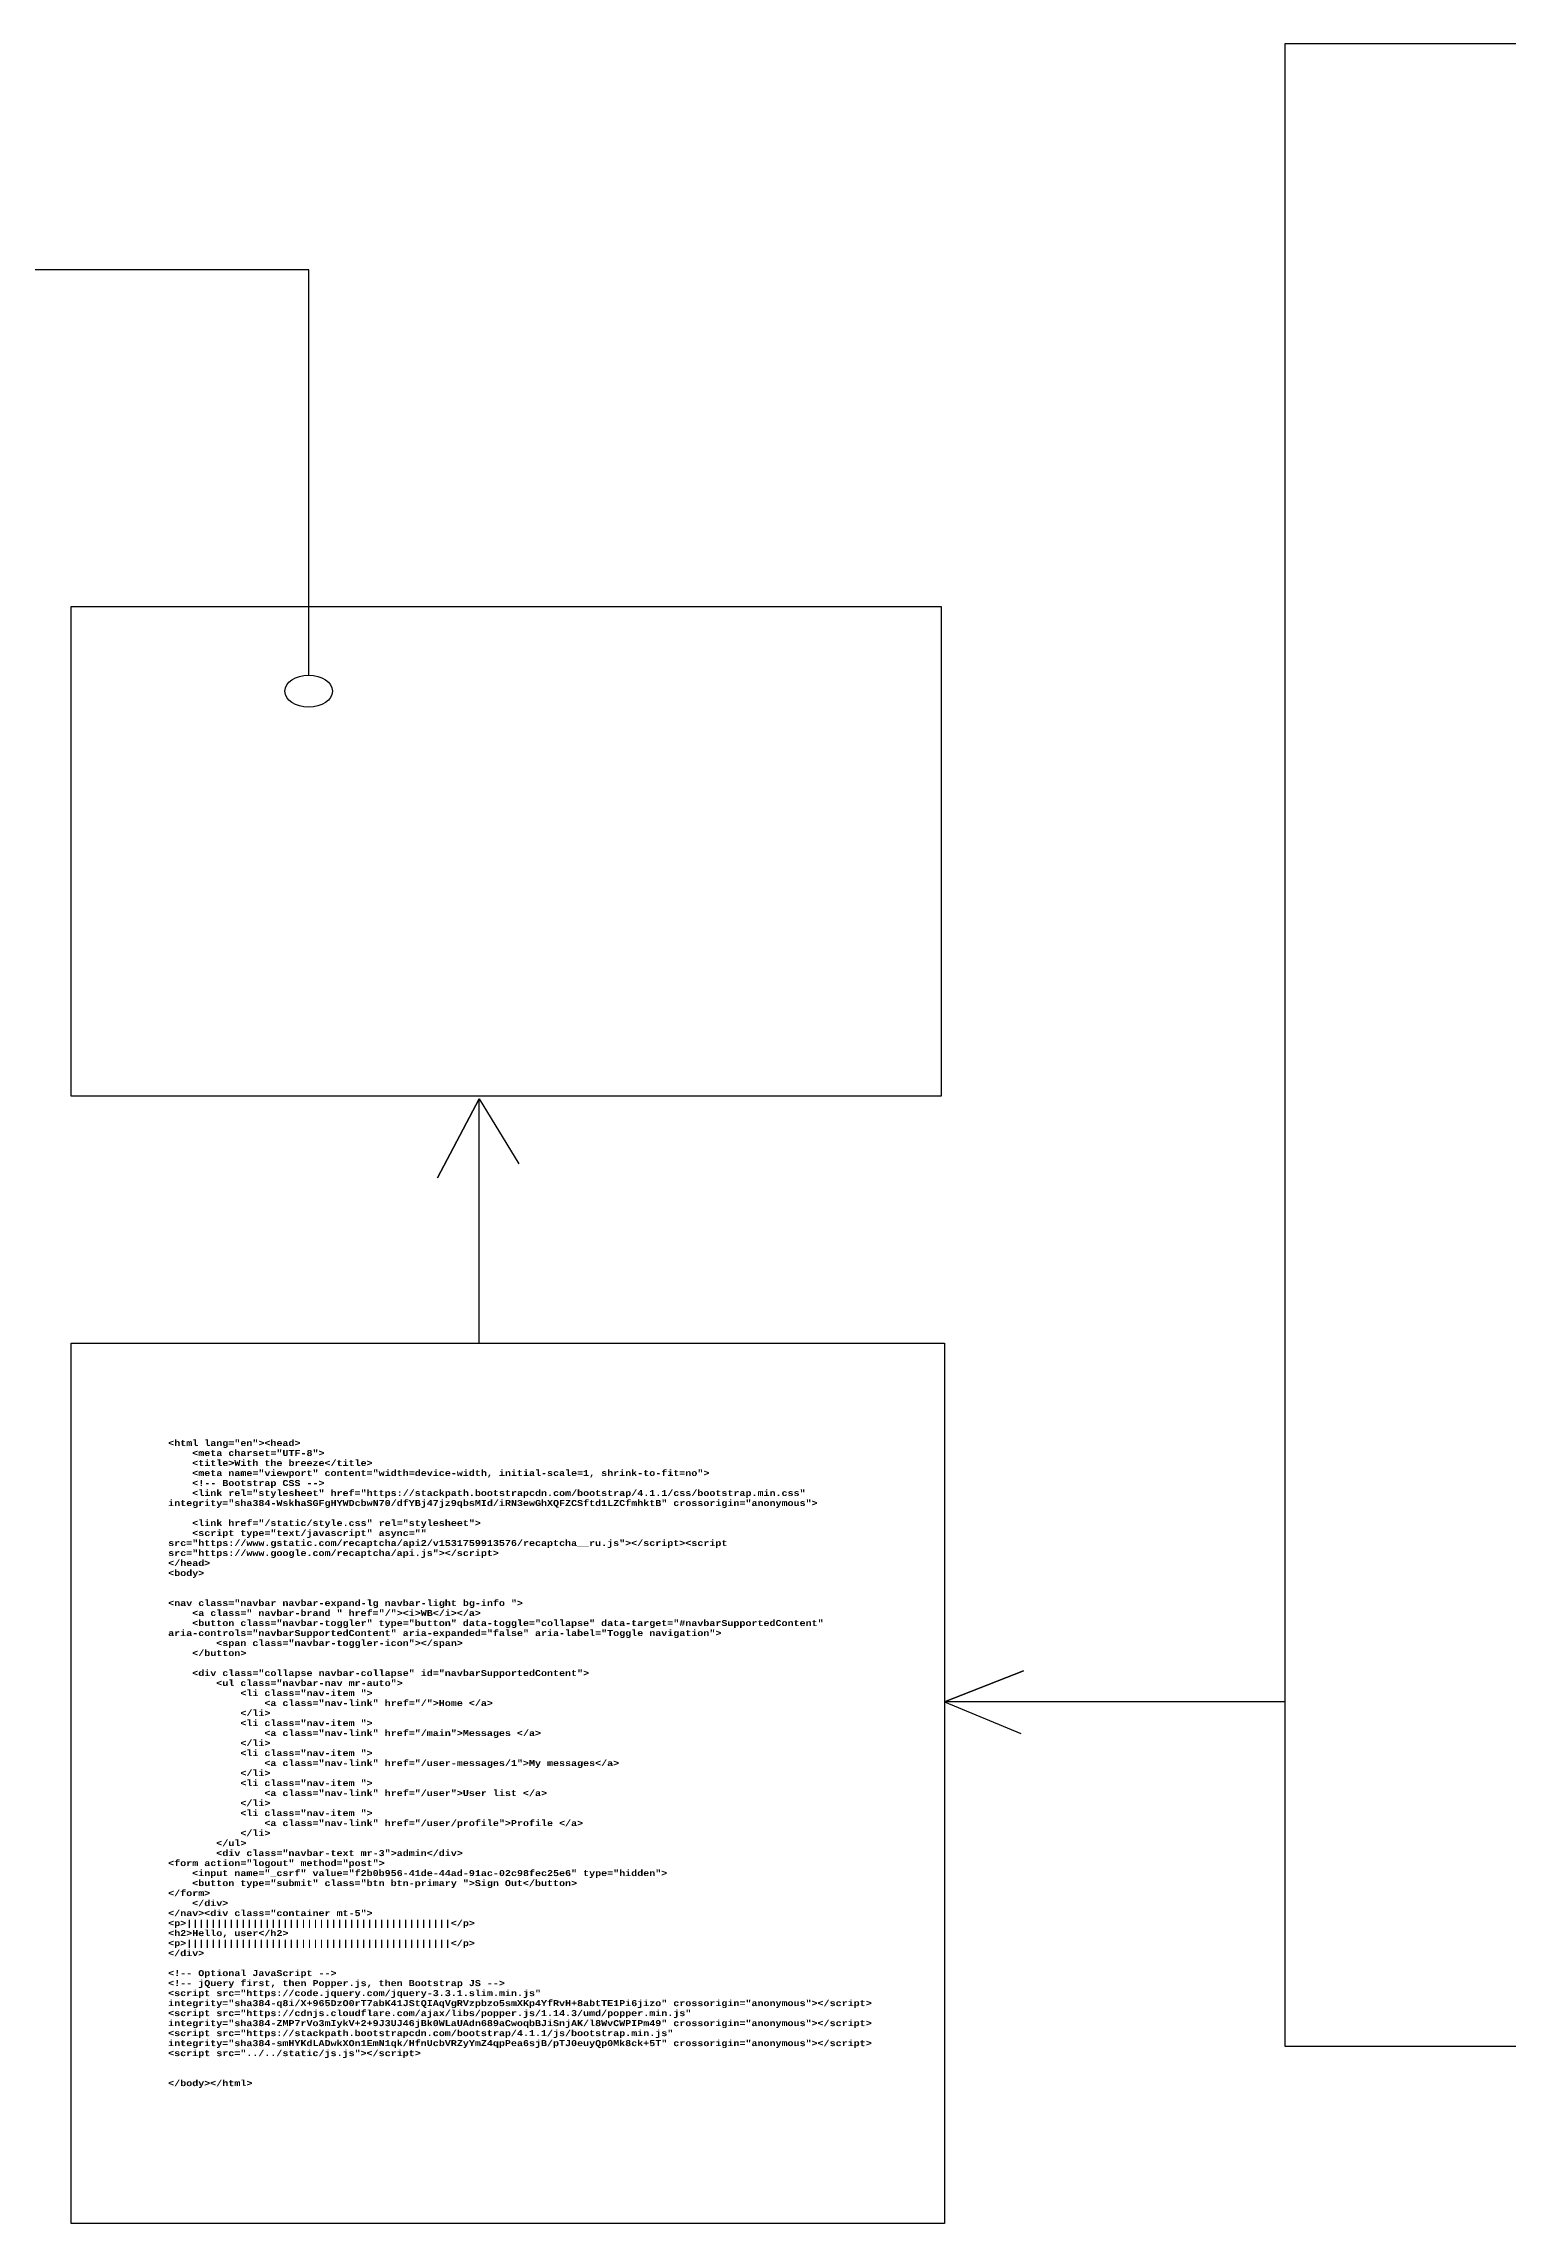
# Model space of a CAD drawing. Header units: millimetres. Extents: x 5219 to 8037, y 1620 to 3590.
# Drawn here: x 6620 to 7078, y 2887 to 3568 of the extents above; entities that cross this region are included whole.
import ezdxf

# ---------------------------------------------------------------- set-up
doc = ezdxf.new("R2010")
doc.units = ezdxf.units.MM
doc.styles.get("Standard").update_dxf_attribs({"font": 'arial.ttf'})
picture_1 = doc.add_image_def('image1.jpg', size_in_pixel=(1920, 1080))

msp = doc.modelspace()

# ---------------------------------------------------------------- linework, layer by layer
at = {"color": 4, "lineweight": 30}
msp.add_lwpolyline([(7008.34, 3567.71), (8036.94, 3567.71), (8036.94, 2941.8), (7008.34, 2941.8)], close=True, dxfattribs=at)
at = {"color": 1, "lineweight": 30}
for points in [[(6703.25, 3370.33), (6703.25, 3497.06), (5290.51, 3497.06), (5296.56, 3498.85), (5290.51, 3497.06), (5296.56, 3495.62)], [(6756.56, 3161.58), (6756.56, 3237.91), (6743.51, 3213.23), (6756.56, 3237.91), (6768.89, 3217.64)], [(7008.34, 3049.51), (6901.94, 3049.51), (6926.58, 3059.25), (6901.94, 3049.51), (6925.74, 3039.58)]]:
    msp.add_lwpolyline(points, dxfattribs=at)
at = {"color": 30, "lineweight": 30}
msp.add_lwpolyline([(6628.99, 3161.58), (6901.94, 3161.58), (6901.94, 2886.53), (6628.99, 2886.53)], close=True, dxfattribs=at)
at = {"color": 1, "lineweight": 30}
msp.add_ellipse((6703.25, 3365.34), major_axis=(-7.43, 0), ratio=0.671441, dxfattribs=at)

# ---------------------------------------------------------------- texts
at = {"insert": (6659.35, 3131.34), "char_height": 2.5, "attachment_point": 1}
msp.add_mtext_dynamic_manual_height_columns('{\\fCourier New|b1|i0|c204|p49;\\H0.75x;\\C23;\\c3307724;<html lang="en"><head>^J    <meta charset="UTF-8">^J    <title>With the breeze</title>^J    <meta name="viewport" content="width=device-width, initial-scale=1, shrink-to-fit=no">^J    <!-- Bootstrap CSS -->^J    <link rel="stylesheet" href="https://stackpath.bootstrapcdn.com/bootstrap/4.1.1/css/bootstrap.min.css" integrity="sha384-WskhaSGFgHYWDcbwN70/dfYBj47jz9qbsMId/iRN3ewGhXQFZCSftd1LZCfmhktB" crossorigin="anonymous">^J^J    <link href="/static/style.css" rel="stylesheet">^J    <script type="text/javascript" async="" src="https://www.gstatic.com/recaptcha/api2/v1531759913576/recaptcha__ru.js"></script><script src="https://www.google.com/recaptcha/api.js"></script>^J</head>^J<body>^J^J^J<nav class="navbar navbar-expand-lg navbar-light bg-info ">^J    <a class=" navbar-brand " href="/"><i>WB</i></a>^J    <button class="navbar-toggler" type="button" data-toggle="collapse" data-target="#navbarSupportedContent" aria-controls="navbarSupportedContent" aria-expanded="false" aria-label="Toggle navigation">^J        <span class="navbar-toggler-icon"></span>^J    </button>^J^J    <div class="collapse navbar-collapse" id="navbarSupportedContent">^J        <ul class="navbar-nav mr-auto">^J            <li class="nav-item ">^J                <a class="nav-link" href="/">Home </a>^J            </li>^J            <li class="nav-item ">^J                <a class="nav-link" href="/main">Messages </a>^J            </li>^J            <li class="nav-item ">^J                <a class="nav-link" href="/user-messages/1">My messages</a>^J            </li>^J            <li class="nav-item ">^J                <a class="nav-link" href="/user">User list </a>^J            </li>^J            <li class="nav-item ">^J                <a class="nav-link" href="/user/profile">Profile </a>^J            </li>^J        </ul>^J        <div class="navbar-text mr-3">admin</div>^J<form action="logout" method="post">^J    <input name="_csrf" value="f2b0b956-41de-44ad-91ac-02c98fec25e6" type="hidden">^J    <button type="submit" class="btn btn-primary ">Sign Out</button>^J</form>^J    </div>^J</nav><div class="container mt-5">^J<p>||||||||||||||||||||||||||||||||||||||||||||</p>^J<h2>Hello, user</h2>^J<p>||||||||||||||||||||||||||||||||||||||||||||</p>^J</div>^J^J<!-- Optional JavaScript -->^J<!-- jQuery first, then Popper.js, then Bootstrap JS -->^J<script src="https://code.jquery.com/jquery-3.3.1.slim.min.js" integrity="sha384-q8i/X+965DzO0rT7abK41JStQIAqVgRVzpbzo5smXKp4YfRvH+8abtTE1Pi6jizo" crossorigin="anonymous"></script>^J<script src="https://cdnjs.cloudflare.com/ajax/libs/popper.js/1.14.3/umd/popper.min.js" integrity="sha384-ZMP7rVo3mIykV+2+9J3UJ46jBk0WLaUAdn689aCwoqbBJiSnjAK/l8WvCWPIPm49" crossorigin="anonymous"></script>^J<script src="https://stackpath.bootstrapcdn.com/bootstrap/4.1.1/js/bootstrap.min.js" integrity="sha384-smHYKdLADwkXOn1EmN1qk/HfnUcbVRZyYmZ4qpPea6sjB/pTJ0euyQp0Mk8ck+5T" crossorigin="anonymous"></script>^J<script src="../../static/js.js"></script>^J^J^J</body></html>}', width=235.5673, gutter_width=12.5, heights=[0], dxfattribs=at)

# ---------------------------------------------------------------- pictures from other files: only their frames are drawn
image = msp.add_image(picture_1, insert=(6628.99, 3238.83), size_in_units=(271.87, 152.93))
image.dxf.flags = 7

doc.saveas('drawing.dxf')
